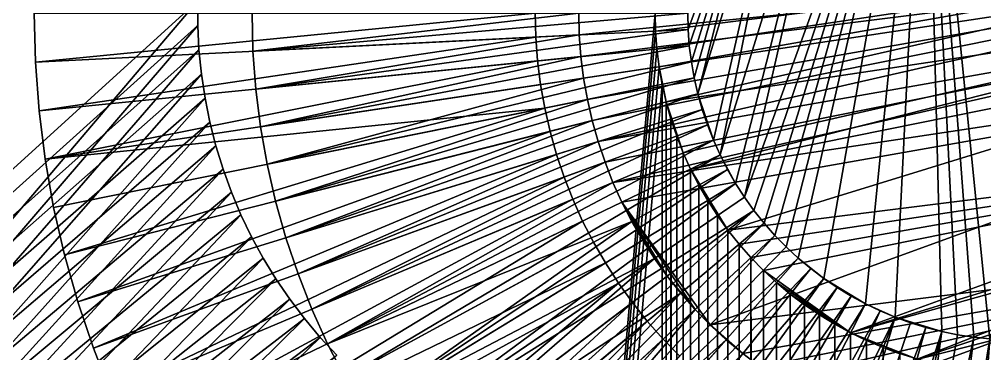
# Model space of a CAD drawing. Header units: millimetres. Extents: x 0 to 520, y -2 to 382.
# Drawn here: x 32.432 to 36.864, y 188.436 to 189.972 of the extents above; entities that cross this region are included whole.
import ezdxf

# ---------------------------------------------------------------- set-up
doc = ezdxf.new("R2010")
doc.units = ezdxf.units.MM

msp = doc.modelspace()

# ---------------------------------------------------------------- linework, layer by layer
at = {"layer": 'BRASS', "color": 52}
for points in [[(509.2, 369.2, 103), (10.8, 369.2, 103), (10.8, 10.8, 103)], [(509.2, 369.2, 103), (10.8, 10.8, 103), (509.2, 10.8, 103)], [(20.5, 20.5, 86), (20.5, 359.5, 86), (35.35, 190, 86)], [(35.35, 190, 92), (38.6173, 190.3269, 92), (35.3521, 189.9178, 92)], [(35.3521, 189.9178, 92), (38.6173, 190.3269, 92), (35.3582, 189.8357, 92)], [(35.3582, 189.8357, 92), (38.6173, 190.3269, 92), (35.3684, 189.7541, 92)], [(35.3684, 189.7541, 92), (38.6173, 190.3269, 92), (35.401, 189.5929, 92)], [(35.401, 189.5929, 92), (38.6173, 190.3269, 92), (38.6479, 190.0822, 92)], [(35.401, 189.5929, 92), (38.6479, 190.0822, 92), (35.4796, 189.3591, 92)], [(35.4796, 189.3591, 92), (38.6479, 190.0822, 92), (35.5134, 189.2841, 92)], [(35.5134, 189.2841, 92), (38.6479, 190.0822, 92), (38.6479, 189.9178, 92)], [(20.5, 20.5, 86), (35.35, 190, 86), (35.3521, 189.9178, 86)], [(35.35, 190, 92), (35.3521, 189.9178, 92), (35.35, 190, 86)], [(35.35, 190, 86), (35.3521, 189.9178, 92), (35.3521, 189.9178, 86)], [(20.5, 20.5, 86), (35.3521, 189.9178, 86), (35.3582, 189.8357, 86)], [(35.3521, 189.9178, 92), (35.3582, 189.8357, 92), (35.3521, 189.9178, 86)], [(35.3521, 189.9178, 86), (35.3582, 189.8357, 92), (35.3582, 189.8357, 86)], [(35.5134, 189.2841, 92), (38.6479, 189.9178, 92), (35.6847, 189.0037, 92)], [(35.6847, 189.0037, 92), (38.6479, 189.9178, 92), (38.5204, 189.3591, 92)], [(20.5, 20.5, 86), (35.3582, 189.8357, 86), (35.3684, 189.7541, 86)], [(35.3582, 189.8357, 92), (35.3684, 189.7541, 92), (35.3582, 189.8357, 86)], [(35.3582, 189.8357, 86), (35.3684, 189.7541, 92), (35.3684, 189.7541, 86)], [(20.5, 20.5, 86), (35.3684, 189.7541, 86), (35.3827, 189.6731, 86)], [(35.3684, 189.7541, 92), (35.3827, 189.6731, 92), (35.3684, 189.7541, 86)], [(35.3684, 189.7541, 86), (35.3827, 189.6731, 92), (35.3827, 189.6731, 86)], [(35.3827, 189.6731, 92), (35.3684, 189.7541, 92), (35.401, 189.5929, 92)], [(20.5, 20.5, 86), (35.3827, 189.6731, 86), (35.3827, 70.3269, 86)], [(35.401, 70.4071, 86), (35.3827, 189.6731, 86), (35.401, 189.5929, 86)], [(35.3827, 70.3269, 86), (35.3827, 189.6731, 86), (35.401, 70.4071, 86)], [(35.3827, 189.6731, 92), (35.401, 189.5929, 92), (35.3827, 189.6731, 86)], [(35.3827, 189.6731, 86), (35.401, 189.5929, 92), (35.401, 189.5929, 86)], [(35.401, 70.4071, 86), (35.401, 189.5929, 86), (35.4233, 189.5137, 86)], [(35.401, 189.5929, 92), (35.4233, 189.5137, 92), (35.401, 189.5929, 86)], [(35.401, 189.5929, 86), (35.4233, 189.5137, 92), (35.4233, 189.5137, 86)], [(35.4233, 189.5137, 92), (35.401, 189.5929, 92), (35.4495, 189.4357, 92)], [(35.4495, 189.4357, 92), (35.401, 189.5929, 92), (35.4796, 189.3591, 92)], [(35.401, 70.4071, 86), (35.4233, 189.5137, 86), (35.4233, 70.4863, 86)], [(35.4233, 70.4863, 86), (35.4233, 189.5137, 86), (35.4495, 70.5643, 86)], [(35.4495, 70.5643, 86), (35.4233, 189.5137, 86), (35.4495, 189.4357, 86)], [(35.4233, 189.5137, 92), (35.4495, 189.4357, 92), (35.4233, 189.5137, 86)], [(35.4233, 189.5137, 86), (35.4495, 189.4357, 92), (35.4495, 189.4357, 86)], [(35.4495, 70.5643, 86), (35.4495, 189.4357, 86), (35.4796, 70.6409, 86)], [(35.4796, 70.6409, 86), (35.4495, 189.4357, 86), (35.4796, 189.3591, 86)], [(35.4495, 189.4357, 92), (35.4796, 189.3591, 92), (35.4495, 189.4357, 86)], [(35.4495, 189.4357, 86), (35.4796, 189.3591, 92), (35.4796, 189.3591, 86)], [(35.4796, 70.6409, 86), (35.4796, 189.3591, 86), (35.5134, 189.2841, 86)], [(35.4796, 189.3591, 92), (35.5134, 189.2841, 92), (35.4796, 189.3591, 86)], [(35.4796, 189.3591, 86), (35.5134, 189.2841, 92), (35.5134, 189.2841, 86)], [(35.6847, 189.0037, 92), (38.5204, 189.3591, 92), (35.736, 188.9394, 92)], [(35.736, 188.9394, 92), (38.5204, 189.3591, 92), (35.7905, 188.8777, 92)], [(35.7905, 188.8777, 92), (38.5204, 189.3591, 92), (35.8479, 188.8188, 92)], [(35.8479, 188.8188, 92), (38.5204, 189.3591, 92), (36.2473, 188.5317, 92)], [(36.2473, 188.5317, 92), (38.5204, 189.3591, 92), (38.4491, 189.2109, 92)], [(35.4796, 70.6409, 86), (35.5134, 189.2841, 86), (35.5134, 70.7159, 86)], [(35.5509, 70.7891, 86), (35.5134, 189.2841, 86), (35.5509, 189.2109, 86)], [(35.5134, 70.7159, 86), (35.5134, 189.2841, 86), (35.5509, 70.7891, 86)], [(35.5134, 189.2841, 92), (35.5509, 189.2109, 92), (35.5134, 189.2841, 86)], [(35.5134, 189.2841, 86), (35.5509, 189.2109, 92), (35.5509, 189.2109, 86)], [(35.5509, 189.2109, 92), (35.5134, 189.2841, 92), (35.5921, 189.1396, 92)], [(35.5921, 189.1396, 92), (35.5134, 189.2841, 92), (35.6367, 189.0705, 92)], [(35.6367, 189.0705, 92), (35.5134, 189.2841, 92), (35.6847, 189.0037, 92)], [(35.5509, 70.7891, 86), (35.5509, 189.2109, 86), (35.5921, 70.8604, 86)], [(35.5921, 70.8604, 86), (35.5509, 189.2109, 86), (35.5921, 189.1396, 86)], [(35.5509, 189.2109, 92), (35.5921, 189.1396, 92), (35.5509, 189.2109, 86)], [(35.5509, 189.2109, 86), (35.5921, 189.1396, 92), (35.5921, 189.1396, 86)], [(36.2473, 188.5317, 92), (38.4491, 189.2109, 92), (38.4079, 189.1396, 92)], [(35.6367, 70.9295, 86), (35.5921, 189.1396, 86), (35.6367, 189.0705, 86)], [(35.5921, 70.8604, 86), (35.5921, 189.1396, 86), (35.6367, 70.9295, 86)], [(35.5921, 189.1396, 86), (35.6367, 189.0705, 92), (35.6367, 189.0705, 86)], [(35.5921, 189.1396, 92), (35.6367, 189.0705, 92), (35.5921, 189.1396, 86)], [(36.2473, 188.5317, 92), (38.4079, 189.1396, 92), (36.5531, 188.4117, 92)], [(36.5531, 188.4117, 92), (38.4079, 189.1396, 92), (38.3153, 189.0037, 92)], [(35.6367, 70.9295, 86), (35.6367, 189.0705, 86), (35.6847, 70.9963, 86)], [(35.6847, 70.9963, 86), (35.6367, 189.0705, 86), (35.6847, 189.0037, 86)], [(35.6367, 189.0705, 86), (35.6847, 189.0037, 92), (35.6847, 189.0037, 86)], [(35.6367, 189.0705, 92), (35.6847, 189.0037, 92), (35.6367, 189.0705, 86)], [(35.736, 71.0606, 86), (35.6847, 189.0037, 86), (35.736, 188.9394, 86)], [(35.6847, 70.9963, 86), (35.6847, 189.0037, 86), (35.736, 71.0606, 86)], [(35.6847, 189.0037, 86), (35.736, 188.9394, 92), (35.736, 188.9394, 86)], [(35.6847, 189.0037, 92), (35.736, 188.9394, 92), (35.6847, 189.0037, 86)], [(36.5531, 188.4117, 92), (38.3153, 189.0037, 92), (36.6328, 188.3914, 92)], [(36.6328, 188.3914, 92), (38.3153, 189.0037, 92), (36.7948, 188.3628, 92)], [(36.7948, 188.3628, 92), (38.3153, 189.0037, 92), (38.2095, 188.8777, 92)], [(35.736, 71.0606, 86), (35.736, 188.9394, 86), (35.7905, 71.1223, 86)], [(35.7905, 71.1223, 86), (35.736, 188.9394, 86), (35.7905, 188.8777, 86)], [(35.736, 188.9394, 86), (35.7905, 188.8777, 92), (35.7905, 188.8777, 86)], [(35.736, 188.9394, 92), (35.7905, 188.8777, 92), (35.736, 188.9394, 86)], [(35.7905, 71.1223, 86), (35.7905, 188.8777, 86), (35.8479, 71.1812, 86)], [(35.8479, 71.1812, 86), (35.7905, 188.8777, 86), (35.8479, 188.8188, 86)], [(35.7905, 188.8777, 86), (35.8479, 188.8188, 92), (35.8479, 188.8188, 86)], [(35.7905, 188.8777, 92), (35.8479, 188.8188, 92), (35.7905, 188.8777, 86)], [(36.7948, 188.3628, 92), (38.2095, 188.8777, 92), (36.8767, 188.3546, 92)], [(35.8479, 188.8188, 86), (35.9082, 188.7629, 86), (35.8479, 71.1812, 86)], [(35.8479, 188.8188, 86), (35.9082, 188.7629, 92), (35.9082, 188.7629, 86)], [(35.8479, 188.8188, 92), (35.9082, 188.7629, 92), (35.8479, 188.8188, 86)], [(35.8479, 188.8188, 92), (36.2473, 188.5317, 92), (35.9082, 188.7629, 92)], [(35.8479, 71.1812, 86), (35.9082, 188.7629, 86), (35.9082, 71.2371, 86)], [(35.9082, 71.2371, 86), (35.9082, 188.7629, 86), (35.9712, 71.29, 86)], [(35.9082, 188.7629, 86), (35.9712, 188.71, 86), (35.9712, 71.29, 86)], [(35.9082, 188.7629, 86), (35.9712, 188.71, 92), (35.9712, 188.71, 86)], [(35.9082, 188.7629, 92), (35.9712, 188.71, 92), (35.9082, 188.7629, 86)], [(35.9082, 188.7629, 92), (36.2473, 188.5317, 92), (35.9712, 188.71, 92)], [(35.9712, 188.71, 86), (36.0368, 188.6603, 86), (35.9712, 71.29, 86)], [(35.9712, 188.71, 86), (35.9712, 188.71, 92), (36.0368, 188.6603, 86)], [(35.9712, 188.71, 92), (36.0368, 188.6603, 92), (36.0368, 188.6603, 86)], [(35.9712, 188.71, 92), (36.2473, 188.5317, 92), (36.0368, 188.6603, 92)], [(35.9712, 71.29, 86), (36.0368, 188.6603, 86), (36.0368, 71.3397, 86)], [(36.0368, 188.6603, 86), (36.1048, 188.614, 86), (36.0368, 71.3397, 86)], [(36.0368, 188.6603, 86), (36.1048, 188.614, 92), (36.1048, 188.614, 86)], [(36.0368, 188.6603, 92), (36.1048, 188.614, 92), (36.0368, 188.6603, 86)], [(36.0368, 188.6603, 92), (36.175, 188.5711, 92), (36.1048, 188.614, 92)], [(36.0368, 188.6603, 92), (36.2473, 188.5317, 92), (36.175, 188.5711, 92)], [(36.0368, 71.3397, 86), (36.1048, 188.614, 86), (36.1048, 71.386, 86)], [(36.1048, 188.614, 86), (36.175, 188.5711, 86), (36.1048, 71.386, 86)], [(36.1048, 188.614, 86), (36.175, 188.5711, 92), (36.175, 188.5711, 86)], [(36.1048, 188.614, 92), (36.175, 188.5711, 92), (36.1048, 188.614, 86)], [(36.1048, 71.386, 86), (36.175, 188.5711, 86), (36.175, 71.4289, 86)], [(36.175, 188.5711, 86), (36.2473, 188.5317, 86), (36.175, 71.4289, 86)], [(36.175, 188.5711, 86), (36.175, 188.5711, 92), (36.2473, 188.5317, 86)], [(36.175, 188.5711, 92), (36.2473, 188.5317, 92), (36.2473, 188.5317, 86)], [(36.175, 71.4289, 86), (36.2473, 188.5317, 86), (36.2473, 71.4683, 86)], [(36.2473, 71.4683, 86), (36.2473, 188.5317, 86), (36.3214, 71.504, 86)], [(36.2473, 188.5317, 86), (36.3214, 188.496, 86), (36.3214, 71.504, 86)], [(36.2473, 188.5317, 86), (36.2473, 188.5317, 92), (36.3214, 188.496, 86)], [(36.2473, 188.5317, 92), (36.3214, 188.496, 92), (36.3214, 188.496, 86)], [(36.2473, 188.5317, 92), (36.3972, 188.4641, 92), (36.3214, 188.496, 92)], [(36.2473, 188.5317, 92), (36.5531, 188.4117, 92), (36.3972, 188.4641, 92)], [(36.3214, 188.496, 86), (36.3972, 188.4641, 86), (36.3214, 71.504, 86)], [(36.3214, 188.496, 86), (36.3972, 188.4641, 92), (36.3972, 188.4641, 86)], [(36.3214, 188.496, 92), (36.3972, 188.4641, 92), (36.3214, 188.496, 86)], [(36.3214, 71.504, 86), (36.3972, 188.4641, 86), (36.3972, 71.5359, 86)], [(36.3972, 188.4641, 86), (36.4745, 188.4359, 86), (36.3972, 71.5359, 86)], [(36.3972, 188.4641, 92), (36.4745, 188.4359, 92), (36.3972, 188.4641, 86)], [(36.3972, 188.4641, 86), (36.4745, 188.4359, 92), (36.4745, 188.4359, 86)], [(36.3972, 188.4641, 92), (36.5531, 188.4117, 92), (36.4745, 188.4359, 92)]]:
    msp.add_3dface(points, dxfattribs=at)
at = {"layer": 'STEEL', "color": 8}
for points in [[(33.2507, 190.0561, 86), (20, 202, 86), (20, 178, 86)], [(23, 178, 83), (23, 202, 83), (33.2507, 190.0561, 83)], [(36.25, 191.299, 80.4), (36.5937, 191.4439, 80.4), (35.7606, 189.155, 80.4)], [(35.7606, 189.155, 80.4), (36.5937, 191.4439, 80.4), (35.8043, 189.0943, 80.4)], [(35.8043, 189.0943, 80.4), (36.5937, 191.4439, 80.4), (35.8509, 189.0358, 80.4)], [(35.8509, 189.0358, 80.4), (36.5937, 191.4439, 80.4), (35.9004, 188.9797, 80.4)], [(35.9004, 188.9797, 80.4), (36.5937, 191.4439, 80.4), (35.9526, 188.9262, 80.4)], [(35.9526, 188.9262, 80.4), (36.5937, 191.4439, 80.4), (36.0075, 188.8753, 80.4)], [(36.0075, 188.8753, 80.4), (36.5937, 191.4439, 80.4), (36.1244, 188.7821, 80.4)], [(36.1244, 188.7821, 80.4), (36.5937, 191.4439, 80.4), (36.3157, 188.6652, 80.4)], [(36.3157, 188.6652, 80.4), (36.5937, 191.4439, 80.4), (36.452, 188.6037, 80.4)], [(36.452, 188.6037, 80.4), (36.5937, 191.4439, 80.4), (36.6662, 188.5376, 80.4)], [(36.6662, 188.5376, 80.4), (36.5937, 191.4439, 80.4), (36.7395, 188.5228, 80.4)], [(36.7395, 188.5228, 80.4), (36.5937, 191.4439, 80.4), (36.8135, 188.5116, 80.4)], [(36.8135, 188.5116, 80.4), (36.5937, 191.4439, 80.4), (36.8879, 188.5042, 80.4)], [(36.5937, 191.4439, 80.4), (37.75, 191.299, 80.4), (36.8879, 188.5042, 80.4)], [(36.0075, 191.1247, 80.4), (36.25, 191.299, 80.4), (35.6485, 189.3492, 80.4)], [(35.6485, 189.3492, 80.4), (36.25, 191.299, 80.4), (35.7201, 189.2178, 80.4)], [(35.7201, 189.2178, 80.4), (36.25, 191.299, 80.4), (35.7606, 189.155, 80.4)], [(35.5464, 189.6299, 80.4), (36.0075, 191.1247, 80.4), (35.6178, 189.4173, 80.4)], [(35.9004, 191.0203, 80.4), (36.0075, 191.1247, 80.4), (35.5464, 189.6299, 80.4)], [(35.6178, 189.4173, 80.4), (36.0075, 191.1247, 80.4), (35.6485, 189.3492, 80.4)], [(35.5, 190, 80.4), (35.9004, 191.0203, 80.4), (35.5019, 189.9252, 80.4)], [(35.5019, 189.9252, 80.4), (35.9004, 191.0203, 80.4), (35.5075, 189.8506, 80.4)], [(35.5075, 189.8506, 80.4), (35.9004, 191.0203, 80.4), (35.5168, 189.7764, 80.4)], [(35.5168, 189.7764, 80.4), (35.9004, 191.0203, 80.4), (35.5297, 189.7028, 80.4)], [(35.5297, 189.7028, 80.4), (35.9004, 191.0203, 80.4), (35.5464, 189.6299, 80.4)], [(38.9777, 190.2981, 90), (35, 190, 90), (35.0025, 189.9003, 90)], [(38.9777, 190.2981, 90), (35.0025, 189.9003, 90), (35.0099, 189.8009, 90)], [(38.9777, 190.2981, 90), (35.0099, 189.8009, 90), (35.0223, 189.7019, 90)], [(38.9777, 190.2981, 90), (35.0223, 189.7019, 90), (35.0397, 189.6037, 90)], [(38.9777, 190.2981, 90), (35.0397, 189.6037, 90), (35.0618, 189.5065, 90)], [(38.9777, 190.2981, 90), (35.0618, 189.5065, 90), (35.0889, 189.4105, 90)], [(38.9777, 190.2981, 90), (35.0889, 189.4105, 90), (38.9975, 190.0997, 90)], [(38.9975, 190.0997, 90), (35.0889, 189.4105, 90), (35.1206, 189.316, 90)], [(38.9975, 190.0997, 90), (35.1206, 189.316, 90), (35.157, 189.2231, 90)], [(38.9975, 190.0997, 90), (35.157, 189.2231, 90), (38.9901, 189.8009, 90)], [(33.2507, 190.0561, 86), (20, 178, 86), (33.2507, 189.9439, 86)], [(23, 178, 83), (33.2507, 190.0561, 83), (33.2507, 189.9439, 83)], [(33.2507, 190.0561, 86), (33.2507, 189.9439, 86), (33.2507, 190.0561, 83)], [(33.2507, 190.0561, 83), (33.2507, 189.9439, 86), (33.2507, 189.9439, 83)], [(32.5056, 189.7757, 83), (32.5, 190, 83), (32.5, 190, 82)], [(32.5056, 189.7757, 83), (32.5, 190, 82), (32.5056, 189.7757, 82)], [(34.8, 190, 83), (32.5, 190, 83), (32.5056, 189.7757, 83)], [(32.5, 190, 82), (34.8, 190, 82), (32.5056, 189.7757, 82)], [(34.8, 190, 83), (32.5056, 189.7757, 83), (34.8027, 189.8903, 83)], [(32.5056, 189.7757, 82), (34.8, 190, 82), (34.8027, 189.8903, 82)], [(35, 190, 82), (33.5, 190, 82), (33.5044, 189.8255, 82)], [(33.5044, 189.8255, 82), (33.5, 190, 82), (33.5, 190, 78.5)], [(33.5044, 189.8255, 82), (33.5, 190, 78.5), (33.5044, 189.8255, 78.5)], [(33.5, 190, 78.5), (35.5, 190, 78.5), (33.5044, 189.8255, 78.5)], [(35, 190, 82), (33.5044, 189.8255, 82), (35.0025, 189.9003, 82)], [(33.5044, 189.8255, 78.5), (35.5, 190, 78.5), (35.5019, 189.9252, 78.5)], [(34.8, 190, 83), (34.8027, 189.8903, 83), (34.8, 190, 82)], [(34.8, 190, 82), (34.8027, 189.8903, 83), (34.8027, 189.8903, 82)], [(35.0025, 189.9003, 90), (35, 190, 90), (35, 190, 82)], [(35.0025, 189.9003, 90), (35, 190, 82), (35.0025, 189.9003, 82)], [(35.5, 190, 80.4), (35.5019, 189.9252, 80.4), (35.5, 190, 78.5)], [(35.5, 190, 78.5), (35.5019, 189.9252, 80.4), (35.5019, 189.9252, 78.5)], [(33.2507, 189.9439, 86), (20, 178, 86), (33.2563, 189.8319, 86)], [(23, 178, 83), (33.2507, 189.9439, 83), (33.2563, 189.8319, 83)], [(33.2507, 189.9439, 86), (33.2563, 189.8319, 86), (33.2507, 189.9439, 83)], [(33.2507, 189.9439, 83), (33.2563, 189.8319, 86), (33.2563, 189.8319, 83)], [(33.5044, 189.8255, 78.5), (35.5019, 189.9252, 78.5), (33.5174, 189.6515, 78.5)], [(33.5174, 189.6515, 78.5), (35.5019, 189.9252, 78.5), (35.5075, 189.8506, 78.5)], [(35.5019, 189.9252, 78.5), (35.5019, 189.9252, 80.4), (35.5075, 189.8506, 78.5)], [(35.5019, 189.9252, 80.4), (35.5075, 189.8506, 80.4), (35.5075, 189.8506, 78.5)], [(34.8027, 189.8903, 83), (32.5056, 189.7757, 83), (32.5224, 189.5519, 83)], [(32.5056, 189.7757, 82), (34.8027, 189.8903, 82), (32.5224, 189.5519, 82)], [(34.8027, 189.8903, 83), (32.5224, 189.5519, 83), (34.8109, 189.781, 83)], [(32.5224, 189.5519, 82), (34.8027, 189.8903, 82), (34.8109, 189.781, 82)], [(35.0025, 189.9003, 82), (33.5044, 189.8255, 82), (33.5174, 189.6515, 82)], [(35.0025, 189.9003, 82), (33.5174, 189.6515, 82), (35.0099, 189.8009, 82)], [(34.8027, 189.8903, 83), (34.8109, 189.781, 83), (34.8027, 189.8903, 82)], [(34.8027, 189.8903, 82), (34.8109, 189.781, 83), (34.8109, 189.781, 82)], [(35.0099, 189.8009, 90), (35.0025, 189.9003, 90), (35.0025, 189.9003, 82)], [(35.0099, 189.8009, 90), (35.0025, 189.9003, 82), (35.0099, 189.8009, 82)], [(33.2563, 189.8319, 86), (20, 178, 86), (33.2675, 189.7202, 86)], [(23, 178, 83), (33.2563, 189.8319, 83), (33.2675, 189.7202, 83)], [(33.2563, 189.8319, 86), (33.2675, 189.7202, 86), (33.2563, 189.8319, 83)], [(33.2563, 189.8319, 83), (33.2675, 189.7202, 86), (33.2675, 189.7202, 83)], [(33.5174, 189.6515, 82), (33.5044, 189.8255, 82), (33.5044, 189.8255, 78.5)], [(33.5174, 189.6515, 82), (33.5044, 189.8255, 78.5), (33.5174, 189.6515, 78.5)], [(33.5174, 189.6515, 78.5), (35.5075, 189.8506, 78.5), (33.5391, 189.4784, 78.5)], [(33.5391, 189.4784, 78.5), (35.5075, 189.8506, 78.5), (35.5168, 189.7764, 78.5)], [(35.5075, 189.8506, 80.4), (35.5168, 189.7764, 80.4), (35.5075, 189.8506, 78.5)], [(35.5075, 189.8506, 78.5), (35.5168, 189.7764, 80.4), (35.5168, 189.7764, 78.5)], [(35.0099, 189.8009, 82), (33.5174, 189.6515, 82), (33.5391, 189.4784, 82)], [(35.0099, 189.8009, 82), (33.5391, 189.4784, 82), (35.0223, 189.7019, 82)], [(35.0099, 189.8009, 90), (35.0099, 189.8009, 82), (35.0223, 189.7019, 82)], [(35.0223, 189.7019, 90), (35.0099, 189.8009, 90), (35.0223, 189.7019, 82)], [(38.9901, 189.8009, 90), (35.157, 189.2231, 90), (35.1981, 189.1322, 90)], [(38.9901, 189.8009, 90), (35.1981, 189.1322, 90), (35.6035, 188.5683, 90)], [(38.9901, 189.8009, 90), (35.6035, 188.5683, 90), (38.7066, 188.9571, 90)], [(32.5224, 189.5519, 83), (32.5056, 189.7757, 83), (32.5056, 189.7757, 82)], [(32.5224, 189.5519, 83), (32.5056, 189.7757, 82), (32.5224, 189.5519, 82)], [(34.8109, 189.781, 83), (32.5224, 189.5519, 83), (32.5503, 189.3293, 83)], [(32.5224, 189.5519, 82), (34.8109, 189.781, 82), (32.5503, 189.3293, 82)], [(34.8109, 189.781, 83), (32.5503, 189.3293, 83), (34.8246, 189.6721, 83)], [(32.5503, 189.3293, 82), (34.8109, 189.781, 82), (34.8246, 189.6721, 82)], [(33.5391, 189.4784, 78.5), (35.5168, 189.7764, 78.5), (33.5694, 189.3065, 78.5)], [(33.5694, 189.3065, 78.5), (35.5168, 189.7764, 78.5), (35.5297, 189.7028, 78.5)], [(34.8109, 189.781, 82), (34.8109, 189.781, 83), (34.8246, 189.6721, 82)], [(34.8109, 189.781, 83), (34.8246, 189.6721, 83), (34.8246, 189.6721, 82)], [(35.5168, 189.7764, 78.5), (35.5168, 189.7764, 80.4), (35.5297, 189.7028, 78.5)], [(35.5168, 189.7764, 80.4), (35.5297, 189.7028, 80.4), (35.5297, 189.7028, 78.5)], [(33.2675, 189.7202, 86), (20, 178, 86), (33.2842, 189.6093, 86)], [(23, 178, 83), (33.2675, 189.7202, 83), (33.2842, 189.6093, 83)], [(33.2675, 189.7202, 83), (33.2675, 189.7202, 86), (33.2842, 189.6093, 83)], [(33.2675, 189.7202, 86), (33.2842, 189.6093, 86), (33.2842, 189.6093, 83)], [(35.0223, 189.7019, 82), (33.5391, 189.4784, 82), (33.5694, 189.3065, 82)], [(33.5694, 189.3065, 78.5), (35.5297, 189.7028, 78.5), (33.6082, 189.1363, 78.5)], [(35.0223, 189.7019, 82), (33.5694, 189.3065, 82), (35.0397, 189.6037, 82)], [(33.6082, 189.1363, 78.5), (35.5297, 189.7028, 78.5), (35.5464, 189.6299, 78.5)], [(35.0397, 189.6037, 90), (35.0223, 189.7019, 90), (35.0223, 189.7019, 82)], [(35.0397, 189.6037, 90), (35.0223, 189.7019, 82), (35.0397, 189.6037, 82)], [(35.5297, 189.7028, 80.4), (35.5464, 189.6299, 80.4), (35.5297, 189.7028, 78.5)], [(35.5297, 189.7028, 78.5), (35.5464, 189.6299, 80.4), (35.5464, 189.6299, 78.5)], [(34.8246, 189.6721, 83), (32.5503, 189.3293, 83), (34.8436, 189.5641, 83)], [(32.5503, 189.3293, 82), (34.8246, 189.6721, 82), (34.8436, 189.5641, 82)], [(33.5391, 189.4784, 82), (33.5174, 189.6515, 82), (33.5174, 189.6515, 78.5)], [(33.5391, 189.4784, 82), (33.5174, 189.6515, 78.5), (33.5391, 189.4784, 78.5)], [(34.8246, 189.6721, 83), (34.8436, 189.5641, 83), (34.8246, 189.6721, 82)], [(34.8246, 189.6721, 82), (34.8436, 189.5641, 83), (34.8436, 189.5641, 82)], [(33.2842, 189.6093, 86), (20, 178, 86), (33.3064, 189.4993, 86)], [(23, 178, 83), (33.2842, 189.6093, 83), (33.3064, 189.4993, 83)], [(33.2842, 189.6093, 86), (33.3064, 189.4993, 86), (33.2842, 189.6093, 83)], [(33.2842, 189.6093, 83), (33.3064, 189.4993, 86), (33.3064, 189.4993, 83)], [(33.6082, 189.1363, 78.5), (35.5464, 189.6299, 78.5), (33.6555, 188.9684, 78.5)], [(33.6555, 188.9684, 78.5), (35.5464, 189.6299, 78.5), (35.5666, 189.5579, 78.5)], [(35.5464, 189.6299, 78.5), (35.5464, 189.6299, 80.4), (35.5666, 189.5579, 78.5)], [(35.5464, 189.6299, 80.4), (35.5666, 189.5579, 80.4), (35.5666, 189.5579, 78.5)], [(35.5666, 189.5579, 80.4), (35.5464, 189.6299, 80.4), (35.5905, 189.487, 80.4)], [(35.5905, 189.487, 80.4), (35.5464, 189.6299, 80.4), (35.6178, 189.4173, 80.4)], [(34.8436, 189.5641, 83), (32.5503, 189.3293, 83), (32.5892, 189.1083, 83)], [(32.5503, 189.3293, 82), (34.8436, 189.5641, 82), (32.5892, 189.1083, 82)], [(34.8436, 189.5641, 83), (32.5892, 189.1083, 83), (32.6392, 188.8896, 83)], [(32.5892, 189.1083, 82), (34.8436, 189.5641, 82), (32.6392, 188.8896, 82)], [(34.8436, 189.5641, 83), (32.6392, 188.8896, 83), (34.868, 189.4571, 83)], [(32.6392, 188.8896, 82), (34.8436, 189.5641, 82), (34.868, 189.4571, 82)], [(35.0397, 189.6037, 82), (33.5694, 189.3065, 82), (33.6082, 189.1363, 82)], [(35.0397, 189.6037, 82), (33.6082, 189.1363, 82), (35.0618, 189.5065, 82)], [(34.8436, 189.5641, 83), (34.868, 189.4571, 83), (34.8436, 189.5641, 82)], [(34.8436, 189.5641, 82), (34.868, 189.4571, 83), (34.868, 189.4571, 82)], [(35.0618, 189.5065, 90), (35.0397, 189.6037, 90), (35.0397, 189.6037, 82)], [(35.0618, 189.5065, 90), (35.0397, 189.6037, 82), (35.0618, 189.5065, 82)], [(32.5224, 189.5519, 83), (32.5224, 189.5519, 82), (32.5503, 189.3293, 82)], [(32.5503, 189.3293, 83), (32.5224, 189.5519, 83), (32.5503, 189.3293, 82)], [(33.6555, 188.9684, 78.5), (35.5666, 189.5579, 78.5), (33.7111, 188.8029, 78.5)], [(33.7111, 188.8029, 78.5), (35.5666, 189.5579, 78.5), (35.5905, 189.487, 78.5)], [(35.5666, 189.5579, 80.4), (35.5905, 189.487, 80.4), (35.5666, 189.5579, 78.5)], [(35.5666, 189.5579, 78.5), (35.5905, 189.487, 80.4), (35.5905, 189.487, 78.5)], [(33.3064, 189.4993, 86), (20, 178, 86), (33.3341, 189.3906, 86)], [(23, 178, 83), (33.3064, 189.4993, 83), (33.3341, 189.3906, 83)], [(33.3064, 189.4993, 83), (33.3341, 189.3906, 86), (33.3341, 189.3906, 83)], [(33.3064, 189.4993, 86), (33.3341, 189.3906, 86), (33.3064, 189.4993, 83)], [(33.5694, 189.3065, 82), (33.5391, 189.4784, 82), (33.5391, 189.4784, 78.5)], [(33.5694, 189.3065, 82), (33.5391, 189.4784, 78.5), (33.5694, 189.3065, 78.5)], [(35.0618, 189.5065, 82), (33.6082, 189.1363, 82), (33.6555, 188.9684, 82)], [(35.0618, 189.5065, 82), (33.6555, 188.9684, 82), (35.0889, 189.4105, 82)], [(33.7111, 188.8029, 78.5), (35.5905, 189.487, 78.5), (33.7748, 188.6405, 78.5)], [(33.7748, 188.6405, 78.5), (35.5905, 189.487, 78.5), (35.6178, 189.4173, 78.5)], [(35.0889, 189.4105, 90), (35.0618, 189.5065, 90), (35.0618, 189.5065, 82)], [(35.0889, 189.4105, 90), (35.0618, 189.5065, 82), (35.0889, 189.4105, 82)], [(35.5905, 189.487, 78.5), (35.5905, 189.487, 80.4), (35.6178, 189.4173, 78.5)], [(35.5905, 189.487, 80.4), (35.6178, 189.4173, 80.4), (35.6178, 189.4173, 78.5)], [(34.868, 189.4571, 83), (32.6392, 188.8896, 83), (32.6999, 188.6736, 83)], [(32.6392, 188.8896, 82), (34.868, 189.4571, 82), (32.6999, 188.6736, 82)], [(34.868, 189.4571, 83), (32.6999, 188.6736, 83), (34.8977, 189.3515, 83)], [(32.6999, 188.6736, 82), (34.868, 189.4571, 82), (34.8977, 189.3515, 82)], [(34.868, 189.4571, 83), (34.8977, 189.3515, 83), (34.868, 189.4571, 82)], [(34.868, 189.4571, 82), (34.8977, 189.3515, 83), (34.8977, 189.3515, 82)], [(33.3341, 189.3906, 86), (20, 178, 86), (33.3672, 189.2834, 86)], [(23, 178, 83), (33.3341, 189.3906, 83), (33.3672, 189.2834, 83)], [(33.3341, 189.3906, 83), (33.3672, 189.2834, 86), (33.3672, 189.2834, 83)], [(33.3341, 189.3906, 86), (33.3672, 189.2834, 86), (33.3341, 189.3906, 83)], [(35.0889, 189.4105, 82), (33.6555, 188.9684, 82), (33.7111, 188.8029, 82)], [(35.0889, 189.4105, 82), (33.7111, 188.8029, 82), (35.1206, 189.316, 82)], [(33.7748, 188.6405, 78.5), (35.6178, 189.4173, 78.5), (33.8466, 188.4814, 78.5)], [(33.8466, 188.4814, 78.5), (35.6178, 189.4173, 78.5), (35.6485, 189.3492, 78.5)], [(35.1206, 189.316, 90), (35.0889, 189.4105, 90), (35.0889, 189.4105, 82)], [(35.1206, 189.316, 90), (35.0889, 189.4105, 82), (35.1206, 189.316, 82)], [(35.6178, 189.4173, 80.4), (35.6485, 189.3492, 80.4), (35.6178, 189.4173, 78.5)], [(35.6178, 189.4173, 78.5), (35.6485, 189.3492, 80.4), (35.6485, 189.3492, 78.5)], [(34.8977, 189.3515, 83), (32.6999, 188.6736, 83), (32.7714, 188.4609, 83)], [(32.6999, 188.6736, 82), (34.8977, 189.3515, 82), (32.7714, 188.4609, 82)], [(34.8977, 189.3515, 83), (32.7714, 188.4609, 83), (34.9327, 189.2476, 83)], [(32.7714, 188.4609, 82), (34.8977, 189.3515, 82), (34.9327, 189.2476, 82)], [(33.8466, 188.4814, 78.5), (35.6485, 189.3492, 78.5), (33.9262, 188.3261, 78.5)], [(33.9262, 188.3261, 78.5), (35.6485, 189.3492, 78.5), (35.6827, 189.2826, 78.5)], [(34.8977, 189.3515, 83), (34.9327, 189.2476, 83), (34.8977, 189.3515, 82)], [(34.8977, 189.3515, 82), (34.9327, 189.2476, 83), (34.9327, 189.2476, 82)], [(35.6485, 189.3492, 80.4), (35.6827, 189.2826, 80.4), (35.6485, 189.3492, 78.5)], [(35.6485, 189.3492, 78.5), (35.6827, 189.2826, 80.4), (35.6827, 189.2826, 78.5)], [(35.6827, 189.2826, 80.4), (35.6485, 189.3492, 80.4), (35.7201, 189.2178, 80.4)], [(32.5892, 189.1083, 83), (32.5503, 189.3293, 83), (32.5503, 189.3293, 82)], [(32.5892, 189.1083, 83), (32.5503, 189.3293, 82), (32.5892, 189.1083, 82)], [(33.6082, 189.1363, 82), (33.5694, 189.3065, 82), (33.5694, 189.3065, 78.5)], [(33.6082, 189.1363, 82), (33.5694, 189.3065, 78.5), (33.6082, 189.1363, 78.5)], [(35.1206, 189.316, 82), (33.7111, 188.8029, 82), (33.7748, 188.6405, 82)], [(35.1206, 189.316, 82), (33.7748, 188.6405, 82), (35.157, 189.2231, 82)], [(35.157, 189.2231, 90), (35.1206, 189.316, 90), (35.1206, 189.316, 82)], [(35.157, 189.2231, 90), (35.1206, 189.316, 82), (35.157, 189.2231, 82)], [(33.3672, 189.2834, 86), (20, 178, 86), (33.4055, 189.178, 86)], [(23, 178, 83), (33.3672, 189.2834, 83), (33.4055, 189.178, 83)], [(33.3672, 189.2834, 83), (33.4055, 189.178, 86), (33.4055, 189.178, 83)], [(33.3672, 189.2834, 86), (33.4055, 189.178, 86), (33.3672, 189.2834, 83)], [(33.9262, 188.3261, 78.5), (35.6827, 189.2826, 78.5), (34.0135, 188.175, 78.5)], [(34.0135, 188.175, 78.5), (35.6827, 189.2826, 78.5), (35.7201, 189.2178, 78.5)], [(35.6827, 189.2826, 78.5), (35.7201, 189.2178, 80.4), (35.7201, 189.2178, 78.5)], [(35.6827, 189.2826, 80.4), (35.7201, 189.2178, 80.4), (35.6827, 189.2826, 78.5)], [(34.9327, 189.2476, 83), (32.7714, 188.4609, 83), (32.8534, 188.252, 83)], [(32.7714, 188.4609, 82), (34.9327, 189.2476, 82), (32.8534, 188.252, 82)], [(34.9327, 189.2476, 83), (32.8534, 188.252, 83), (34.9728, 189.1454, 83)], [(32.8534, 188.252, 82), (34.9327, 189.2476, 82), (34.9728, 189.1454, 82)], [(35.157, 189.2231, 82), (33.7748, 188.6405, 82), (33.8466, 188.4814, 82)], [(35.157, 189.2231, 82), (33.8466, 188.4814, 82), (35.1981, 189.1322, 82)], [(34.0135, 188.175, 78.5), (35.7201, 189.2178, 78.5), (34.1082, 188.0284, 78.5)], [(34.1082, 188.0284, 78.5), (35.7201, 189.2178, 78.5), (35.7606, 189.155, 78.5)], [(34.9327, 189.2476, 83), (34.9728, 189.1454, 83), (34.9327, 189.2476, 82)], [(34.9327, 189.2476, 82), (34.9728, 189.1454, 83), (34.9728, 189.1454, 82)], [(35.157, 189.2231, 90), (35.157, 189.2231, 82), (35.1981, 189.1322, 82)], [(35.1981, 189.1322, 90), (35.157, 189.2231, 90), (35.1981, 189.1322, 82)], [(35.7201, 189.2178, 78.5), (35.7606, 189.155, 80.4), (35.7606, 189.155, 78.5)], [(35.7201, 189.2178, 80.4), (35.7606, 189.155, 80.4), (35.7201, 189.2178, 78.5)], [(33.4055, 189.178, 86), (20, 178, 86), (33.4491, 189.0746, 86)], [(23, 178, 83), (33.4055, 189.178, 83), (33.4491, 189.0746, 83)], [(33.4055, 189.178, 83), (33.4055, 189.178, 86), (33.4491, 189.0746, 83)], [(33.4055, 189.178, 86), (33.4491, 189.0746, 86), (33.4491, 189.0746, 83)], [(34.9728, 189.1454, 83), (32.8534, 188.252, 83), (32.9456, 188.0475, 83)], [(32.8534, 188.252, 82), (34.9728, 189.1454, 82), (32.9456, 188.0475, 82)], [(34.9728, 189.1454, 83), (32.9456, 188.0475, 83), (35.0179, 189.0455, 83)], [(32.9456, 188.0475, 82), (34.9728, 189.1454, 82), (35.0179, 189.0455, 82)], [(33.6082, 189.1363, 82), (33.6082, 189.1363, 78.5), (33.6555, 188.9684, 78.5)], [(33.6555, 188.9684, 82), (33.6082, 189.1363, 82), (33.6555, 188.9684, 78.5)], [(35.1981, 189.1322, 82), (33.8466, 188.4814, 82), (35.2436, 189.0435, 82)], [(34.1082, 188.0284, 78.5), (35.7606, 189.155, 78.5), (35.8043, 189.0943, 78.5)], [(34.9728, 189.1454, 82), (34.9728, 189.1454, 83), (35.0179, 189.0455, 82)], [(34.9728, 189.1454, 83), (35.0179, 189.0455, 83), (35.0179, 189.0455, 82)], [(35.2436, 189.0435, 90), (35.1981, 189.1322, 90), (35.1981, 189.1322, 82)], [(35.2436, 189.0435, 90), (35.1981, 189.1322, 82), (35.2436, 189.0435, 82)], [(35.1981, 189.1322, 90), (35.4057, 188.7924, 90), (35.5339, 188.6397, 90)], [(35.1981, 189.1322, 90), (35.2436, 189.0435, 90), (35.2934, 188.9571, 90)], [(35.1981, 189.1322, 90), (35.2934, 188.9571, 90), (35.3475, 188.8734, 90)], [(35.1981, 189.1322, 90), (35.3475, 188.8734, 90), (35.4057, 188.7924, 90)], [(35.1981, 189.1322, 90), (35.5339, 188.6397, 90), (35.6035, 188.5683, 90)], [(35.7606, 189.155, 78.5), (35.8043, 189.0943, 80.4), (35.8043, 189.0943, 78.5)], [(35.7606, 189.155, 80.4), (35.8043, 189.0943, 80.4), (35.7606, 189.155, 78.5)], [(33.4491, 189.0746, 86), (20, 178, 86), (33.4978, 188.9735, 86)], [(23, 178, 83), (33.4491, 189.0746, 83), (33.4978, 188.9735, 83)], [(32.6392, 188.8896, 83), (32.5892, 189.1083, 83), (32.5892, 189.1083, 82)], [(32.6392, 188.8896, 83), (32.5892, 189.1083, 82), (32.6392, 188.8896, 82)], [(33.4491, 189.0746, 83), (33.4978, 188.9735, 86), (33.4978, 188.9735, 83)], [(33.4491, 189.0746, 86), (33.4978, 188.9735, 86), (33.4491, 189.0746, 83)], [(34.1082, 188.0284, 78.5), (35.8043, 189.0943, 78.5), (34.21, 187.8867, 78.5)], [(34.21, 187.8867, 78.5), (35.8043, 189.0943, 78.5), (34.3188, 187.7502, 78.5)], [(34.3188, 187.7502, 78.5), (35.8043, 189.0943, 78.5), (35.8509, 189.0358, 78.5)], [(35.8043, 189.0943, 78.5), (35.8509, 189.0358, 80.4), (35.8509, 189.0358, 78.5)], [(35.8043, 189.0943, 80.4), (35.8509, 189.0358, 80.4), (35.8043, 189.0943, 78.5)], [(35.0179, 189.0455, 83), (32.9456, 188.0475, 83), (33.048, 187.8479, 83)], [(32.9456, 188.0475, 82), (35.0179, 189.0455, 82), (33.048, 187.8479, 82)], [(35.0179, 189.0455, 83), (33.048, 187.8479, 83), (35.0679, 188.9478, 83)], [(33.048, 187.8479, 82), (35.0179, 189.0455, 82), (35.0679, 188.9478, 82)], [(35.2436, 189.0435, 82), (33.8466, 188.4814, 82), (33.9262, 188.3261, 82)], [(35.2436, 189.0435, 82), (33.9262, 188.3261, 82), (34.0135, 188.175, 82)], [(35.2436, 189.0435, 82), (34.0135, 188.175, 82), (35.2934, 188.9571, 82)], [(34.3188, 187.7502, 78.5), (35.8509, 189.0358, 78.5), (34.4343, 187.6194, 78.5)], [(34.4343, 187.6194, 78.5), (35.8509, 189.0358, 78.5), (35.9004, 188.9797, 78.5)], [(35.0179, 189.0455, 83), (35.0679, 188.9478, 83), (35.0179, 189.0455, 82)], [(35.0179, 189.0455, 82), (35.0679, 188.9478, 83), (35.0679, 188.9478, 82)], [(35.2436, 189.0435, 90), (35.2436, 189.0435, 82), (35.2934, 188.9571, 82)], [(35.2934, 188.9571, 90), (35.2436, 189.0435, 90), (35.2934, 188.9571, 82)], [(35.8509, 189.0358, 78.5), (35.9004, 188.9797, 80.4), (35.9004, 188.9797, 78.5)], [(35.8509, 189.0358, 80.4), (35.9004, 188.9797, 80.4), (35.8509, 189.0358, 78.5)], [(33.4978, 188.9735, 86), (20, 178, 86), (33.5514, 188.875, 86)], [(23, 178, 83), (33.4978, 188.9735, 83), (33.5514, 188.875, 83)], [(35.0679, 188.9478, 83), (33.048, 187.8479, 83), (35.1228, 188.8528, 83)], [(33.048, 187.8479, 82), (35.0679, 188.9478, 82), (35.1228, 188.8528, 82)], [(33.4978, 188.9735, 83), (33.5514, 188.875, 86), (33.5514, 188.875, 83)], [(33.4978, 188.9735, 86), (33.5514, 188.875, 86), (33.4978, 188.9735, 83)], [(33.7111, 188.8029, 82), (33.6555, 188.9684, 82), (33.6555, 188.9684, 78.5)], [(33.7111, 188.8029, 82), (33.6555, 188.9684, 78.5), (33.7111, 188.8029, 78.5)], [(35.2934, 188.9571, 82), (34.0135, 188.175, 82), (35.3475, 188.8734, 82)], [(34.4343, 187.6194, 78.5), (35.9004, 188.9797, 78.5), (34.5562, 187.4945, 78.5)], [(34.5562, 187.4945, 78.5), (35.9004, 188.9797, 78.5), (35.9526, 188.9262, 78.5)], [(35.0679, 188.9478, 82), (35.0679, 188.9478, 83), (35.1228, 188.8528, 82)], [(35.0679, 188.9478, 83), (35.1228, 188.8528, 83), (35.1228, 188.8528, 82)], [(35.3475, 188.8734, 90), (35.2934, 188.9571, 82), (35.3475, 188.8734, 82)], [(35.3475, 188.8734, 90), (35.2934, 188.9571, 90), (35.2934, 188.9571, 82)], [(38.7066, 188.9571, 90), (35.6035, 188.5683, 90), (35.753, 188.4363, 90)], [(38.7066, 188.9571, 90), (35.753, 188.4363, 90), (35.8325, 188.3761, 90)], [(38.7066, 188.9571, 90), (35.8325, 188.3761, 90), (35.9149, 188.3199, 90)], [(35.9004, 188.9797, 78.5), (35.9526, 188.9262, 80.4), (35.9526, 188.9262, 78.5)], [(35.9004, 188.9797, 80.4), (35.9526, 188.9262, 80.4), (35.9004, 188.9797, 78.5)], [(38.7066, 188.9571, 90), (35.9149, 188.3199, 90), (36, 188.2679, 90)], [(38.7066, 188.9571, 90), (36, 188.2679, 90), (38.3234, 188.5004, 90)], [(35.9526, 188.9262, 78.5), (36.0075, 188.8753, 78.5), (34.5562, 187.4945, 78.5)], [(35.9526, 188.9262, 78.5), (36.0075, 188.8753, 80.4), (36.0075, 188.8753, 78.5)], [(35.9526, 188.9262, 80.4), (36.0075, 188.8753, 80.4), (35.9526, 188.9262, 78.5)], [(33.5514, 188.875, 86), (20, 178, 86), (33.6099, 188.7793, 86)], [(23, 178, 83), (33.5514, 188.875, 83), (33.6099, 188.7793, 83)], [(32.6999, 188.6736, 83), (32.6392, 188.8896, 83), (32.6392, 188.8896, 82)], [(32.6999, 188.6736, 83), (32.6392, 188.8896, 82), (32.6999, 188.6736, 82)], [(35.1228, 188.8528, 83), (33.048, 187.8479, 83), (33.1602, 187.6535, 83)], [(33.048, 187.8479, 82), (35.1228, 188.8528, 82), (33.1602, 187.6535, 82)], [(35.1228, 188.8528, 83), (33.1602, 187.6535, 83), (35.1823, 188.7607, 83)], [(33.1602, 187.6535, 82), (35.1228, 188.8528, 82), (35.1823, 188.7607, 82)], [(33.5514, 188.875, 86), (33.6099, 188.7793, 86), (33.5514, 188.875, 83)], [(33.5514, 188.875, 83), (33.6099, 188.7793, 86), (33.6099, 188.7793, 83)], [(35.3475, 188.8734, 82), (34.0135, 188.175, 82), (34.1082, 188.0284, 82)], [(35.3475, 188.8734, 82), (34.1082, 188.0284, 82), (34.21, 187.8867, 82)], [(35.3475, 188.8734, 82), (34.21, 187.8867, 82), (35.4057, 188.7924, 82)], [(34.5562, 187.4945, 78.5), (36.0075, 188.8753, 78.5), (34.6841, 187.3758, 78.5)], [(36.0075, 188.8753, 78.5), (36.0648, 188.8273, 78.5), (34.6841, 187.3758, 78.5)], [(35.1228, 188.8528, 82), (35.1823, 188.7607, 83), (35.1823, 188.7607, 82)], [(35.1228, 188.8528, 83), (35.1823, 188.7607, 83), (35.1228, 188.8528, 82)], [(35.4057, 188.7924, 90), (35.3475, 188.8734, 82), (35.4057, 188.7924, 82)], [(35.4057, 188.7924, 90), (35.3475, 188.8734, 90), (35.3475, 188.8734, 82)], [(36.0075, 188.8753, 78.5), (36.0075, 188.8753, 80.4), (36.0648, 188.8273, 78.5)], [(36.0075, 188.8753, 80.4), (36.0648, 188.8273, 80.4), (36.0648, 188.8273, 78.5)], [(36.0075, 188.8753, 80.4), (36.1244, 188.7821, 80.4), (36.0648, 188.8273, 80.4)], [(34.6841, 187.3758, 78.5), (36.0648, 188.8273, 78.5), (34.8178, 187.2636, 78.5)], [(36.0648, 188.8273, 78.5), (36.1244, 188.7821, 78.5), (34.8178, 187.2636, 78.5)], [(36.0648, 188.8273, 78.5), (36.0648, 188.8273, 80.4), (36.1244, 188.7821, 78.5)], [(36.0648, 188.8273, 80.4), (36.1244, 188.7821, 80.4), (36.1244, 188.7821, 78.5)], [(33.6099, 188.7793, 86), (20, 178, 86), (33.6731, 188.6866, 86)], [(23, 178, 83), (33.6099, 188.7793, 83), (33.6731, 188.6866, 83)], [(33.6099, 188.7793, 86), (33.6731, 188.6866, 86), (33.6099, 188.7793, 83)], [(33.6099, 188.7793, 83), (33.6731, 188.6866, 86), (33.6731, 188.6866, 83)], [(33.7111, 188.8029, 82), (33.7111, 188.8029, 78.5), (33.7748, 188.6405, 78.5)], [(33.7748, 188.6405, 82), (33.7111, 188.8029, 82), (33.7748, 188.6405, 78.5)], [(35.4057, 188.7924, 82), (34.21, 187.8867, 82), (35.4679, 188.7144, 82)], [(34.8178, 187.2636, 78.5), (36.1244, 188.7821, 78.5), (34.9569, 187.1582, 78.5)], [(36.1244, 188.7821, 78.5), (36.1862, 188.74, 78.5), (34.9569, 187.1582, 78.5)], [(35.4057, 188.7924, 90), (35.4057, 188.7924, 82), (35.4679, 188.7144, 82)], [(35.4679, 188.7144, 90), (35.4057, 188.7924, 90), (35.4679, 188.7144, 82)], [(35.4057, 188.7924, 90), (35.4679, 188.7144, 90), (35.5339, 188.6397, 90)], [(36.1244, 188.7821, 78.5), (36.1862, 188.74, 80.4), (36.1862, 188.74, 78.5)], [(36.1244, 188.7821, 80.4), (36.1862, 188.74, 80.4), (36.1244, 188.7821, 78.5)], [(36.1244, 188.7821, 80.4), (36.3157, 188.6652, 80.4), (36.1862, 188.74, 80.4)], [(35.1823, 188.7607, 83), (33.1602, 187.6535, 83), (33.2819, 187.4651, 83)], [(33.1602, 187.6535, 82), (35.1823, 188.7607, 82), (33.2819, 187.4651, 82)], [(35.1823, 188.7607, 83), (33.2819, 187.4651, 83), (33.4129, 187.2829, 83)], [(33.2819, 187.4651, 82), (35.1823, 188.7607, 82), (33.4129, 187.2829, 82)], [(35.1823, 188.7607, 83), (33.4129, 187.2829, 83), (35.2463, 188.6716, 83)], [(33.4129, 187.2829, 82), (35.1823, 188.7607, 82), (35.2463, 188.6716, 82)], [(34.9569, 187.1582, 78.5), (36.1862, 188.74, 78.5), (35.1011, 187.0599, 78.5)], [(36.1862, 188.74, 78.5), (36.25, 188.701, 78.5), (35.1011, 187.0599, 78.5)], [(35.1823, 188.7607, 82), (35.2463, 188.6716, 83), (35.2463, 188.6716, 82)], [(35.1823, 188.7607, 83), (35.2463, 188.6716, 83), (35.1823, 188.7607, 82)], [(36.1862, 188.74, 78.5), (36.1862, 188.74, 80.4), (36.25, 188.701, 78.5)], [(36.1862, 188.74, 80.4), (36.25, 188.701, 80.4), (36.25, 188.701, 78.5)], [(36.1862, 188.74, 80.4), (36.3157, 188.6652, 80.4), (36.25, 188.701, 80.4)], [(33.6731, 188.6866, 86), (20, 178, 86), (33.7409, 188.5971, 86)], [(23, 178, 83), (33.6731, 188.6866, 83), (33.7409, 188.5971, 83)], [(32.7714, 188.4609, 83), (32.6999, 188.6736, 83), (32.6999, 188.6736, 82)], [(32.7714, 188.4609, 83), (32.6999, 188.6736, 82), (32.7714, 188.4609, 82)], [(33.6731, 188.6866, 83), (33.6731, 188.6866, 86), (33.7409, 188.5971, 83)], [(33.6731, 188.6866, 86), (33.7409, 188.5971, 86), (33.7409, 188.5971, 83)], [(35.4679, 188.7144, 82), (34.21, 187.8867, 82), (34.3188, 187.7502, 82)], [(35.4679, 188.7144, 82), (34.3188, 187.7502, 82), (34.4343, 187.6194, 82)], [(35.4679, 188.7144, 82), (34.4343, 187.6194, 82), (35.5339, 188.6397, 82)], [(35.1011, 187.0599, 78.5), (36.25, 188.701, 78.5), (35.25, 186.9689, 78.5)], [(36.25, 188.701, 78.5), (36.3157, 188.6652, 78.5), (35.25, 186.9689, 78.5)], [(35.4679, 188.7144, 90), (35.4679, 188.7144, 82), (35.5339, 188.6397, 82)], [(35.5339, 188.6397, 90), (35.4679, 188.7144, 90), (35.5339, 188.6397, 82)], [(36.25, 188.701, 78.5), (36.25, 188.701, 80.4), (36.3157, 188.6652, 78.5)], [(36.25, 188.701, 80.4), (36.3157, 188.6652, 80.4), (36.3157, 188.6652, 78.5)], [(35.2463, 188.6716, 83), (33.4129, 187.2829, 83), (33.5528, 187.1075, 83)], [(33.4129, 187.2829, 82), (35.2463, 188.6716, 82), (33.5528, 187.1075, 82)], [(35.2463, 188.6716, 83), (33.5528, 187.1075, 83), (35.3147, 188.5859, 83)], [(33.5528, 187.1075, 82), (35.2463, 188.6716, 82), (35.3147, 188.5859, 82)], [(33.8466, 188.4814, 82), (33.7748, 188.6405, 82), (33.7748, 188.6405, 78.5)], [(33.8466, 188.4814, 82), (33.7748, 188.6405, 78.5), (33.8466, 188.4814, 78.5)], [(35.5339, 188.6397, 82), (34.4343, 187.6194, 82), (34.5562, 187.4945, 82)], [(35.5339, 188.6397, 82), (34.5562, 187.4945, 82), (35.6035, 188.5683, 82)], [(35.2463, 188.6716, 82), (35.2463, 188.6716, 83), (35.3147, 188.5859, 82)], [(35.2463, 188.6716, 83), (35.3147, 188.5859, 83), (35.3147, 188.5859, 82)], [(35.25, 186.9689, 78.5), (36.3157, 188.6652, 78.5), (35.4033, 186.8854, 78.5)], [(36.3157, 188.6652, 78.5), (36.3831, 188.6327, 78.5), (35.4033, 186.8854, 78.5)], [(35.4033, 186.8854, 78.5), (36.3831, 188.6327, 78.5), (35.5605, 186.8097, 78.5)], [(35.6035, 188.5683, 90), (35.5339, 188.6397, 82), (35.6035, 188.5683, 82)], [(35.6035, 188.5683, 90), (35.5339, 188.6397, 90), (35.5339, 188.6397, 82)], [(36.3831, 188.6327, 78.5), (36.452, 188.6037, 78.5), (35.5605, 186.8097, 78.5)], [(36.3157, 188.6652, 78.5), (36.3831, 188.6327, 80.4), (36.3831, 188.6327, 78.5)], [(36.3157, 188.6652, 80.4), (36.3831, 188.6327, 80.4), (36.3157, 188.6652, 78.5)], [(36.3157, 188.6652, 80.4), (36.452, 188.6037, 80.4), (36.3831, 188.6327, 80.4)], [(36.3831, 188.6327, 78.5), (36.452, 188.6037, 80.4), (36.452, 188.6037, 78.5)], [(36.3831, 188.6327, 80.4), (36.452, 188.6037, 80.4), (36.3831, 188.6327, 78.5)], [(33.7409, 188.5971, 86), (20, 178, 86), (33.813, 188.5112, 86)], [(23, 178, 83), (33.7409, 188.5971, 83), (33.813, 188.5112, 83)], [(35.3147, 188.5859, 83), (33.5528, 187.1075, 83), (33.7013, 186.9392, 83)], [(33.5528, 187.1075, 82), (35.3147, 188.5859, 82), (33.7013, 186.9392, 82)], [(35.3147, 188.5859, 83), (33.7013, 186.9392, 83), (35.3873, 188.5036, 83)], [(33.7013, 186.9392, 82), (35.3147, 188.5859, 82), (35.3873, 188.5036, 82)], [(33.7409, 188.5971, 83), (33.7409, 188.5971, 86), (33.813, 188.5112, 83)], [(33.7409, 188.5971, 86), (33.813, 188.5112, 86), (33.813, 188.5112, 83)], [(35.3147, 188.5859, 82), (35.3147, 188.5859, 83), (35.3873, 188.5036, 82)], [(35.3147, 188.5859, 83), (35.3873, 188.5036, 83), (35.3873, 188.5036, 82)], [(35.5605, 186.8097, 78.5), (36.452, 188.6037, 78.5), (35.7213, 186.7419, 78.5)], [(35.7213, 186.7419, 78.5), (36.452, 188.6037, 78.5), (35.8853, 186.6823, 78.5)], [(36.452, 188.6037, 78.5), (36.5223, 188.5781, 78.5), (35.8853, 186.6823, 78.5)], [(36.452, 188.6037, 78.5), (36.452, 188.6037, 80.4), (36.5223, 188.5781, 78.5)], [(36.452, 188.6037, 80.4), (36.5223, 188.5781, 80.4), (36.5223, 188.5781, 78.5)], [(36.452, 188.6037, 80.4), (36.5937, 188.5561, 80.4), (36.5223, 188.5781, 80.4)], [(36.452, 188.6037, 80.4), (36.6662, 188.5376, 80.4), (36.5937, 188.5561, 80.4)], [(35.6766, 188.5004, 82), (35.6035, 188.5683, 82), (34.5562, 187.4945, 82)], [(35.6766, 188.5004, 90), (35.6035, 188.5683, 82), (35.6766, 188.5004, 82)], [(35.6766, 188.5004, 90), (35.6035, 188.5683, 90), (35.6035, 188.5683, 82)], [(35.753, 188.4363, 90), (35.6035, 188.5683, 90), (35.6766, 188.5004, 90)], [(36.5223, 188.5781, 78.5), (36.5937, 188.5561, 78.5), (35.8853, 186.6823, 78.5)], [(35.8853, 186.6823, 78.5), (36.5937, 188.5561, 78.5), (36.0521, 186.6308, 78.5)], [(36.5937, 188.5561, 78.5), (36.6662, 188.5376, 78.5), (36.0521, 186.6308, 78.5)], [(36.5223, 188.5781, 80.4), (36.5937, 188.5561, 80.4), (36.5223, 188.5781, 78.5)], [(36.5223, 188.5781, 78.5), (36.5937, 188.5561, 80.4), (36.5937, 188.5561, 78.5)], [(36.5937, 188.5561, 80.4), (36.6662, 188.5376, 80.4), (36.5937, 188.5561, 78.5)], [(36.5937, 188.5561, 78.5), (36.6662, 188.5376, 80.4), (36.6662, 188.5376, 78.5)], [(33.813, 188.5112, 86), (20, 178, 86), (33.8893, 188.429, 86)], [(23, 178, 83), (33.813, 188.5112, 83), (33.8893, 188.429, 83)], [(35.3873, 188.5036, 83), (33.7013, 186.9392, 83), (33.8579, 186.7786, 83)], [(33.7013, 186.9392, 82), (35.3873, 188.5036, 82), (33.8579, 186.7786, 82)], [(33.813, 188.5112, 83), (33.813, 188.5112, 86), (33.8893, 188.429, 83)], [(33.813, 188.5112, 86), (33.8893, 188.429, 86), (33.8893, 188.429, 83)], [(35.3873, 188.5036, 83), (33.8579, 186.7786, 83), (35.4639, 188.4251, 83)], [(33.8579, 186.7786, 82), (35.3873, 188.5036, 82), (35.4639, 188.4251, 82)], [(35.6766, 188.5004, 82), (34.5562, 187.4945, 82), (34.6841, 187.3758, 82)], [(35.753, 188.4363, 82), (35.6766, 188.5004, 82), (34.6841, 187.3758, 82)], [(35.3873, 188.5036, 82), (35.4639, 188.4251, 83), (35.4639, 188.4251, 82)], [(35.3873, 188.5036, 83), (35.4639, 188.4251, 83), (35.3873, 188.5036, 82)], [(35.753, 188.4363, 90), (35.6766, 188.5004, 82), (35.753, 188.4363, 82)], [(35.753, 188.4363, 90), (35.6766, 188.5004, 90), (35.6766, 188.5004, 82)], [(38.3234, 188.5004, 90), (36, 188.2679, 90), (36.0876, 188.2203, 90)], [(36.0521, 186.6308, 78.5), (36.6662, 188.5376, 78.5), (36.2212, 186.5878, 78.5)], [(38.3234, 188.5004, 90), (36.0876, 188.2203, 90), (36.1774, 188.177, 90)], [(38.3234, 188.5004, 90), (36.1774, 188.177, 90), (36.2693, 188.1383, 90)], [(36.2212, 186.5878, 78.5), (36.6662, 188.5376, 78.5), (36.3922, 186.5532, 78.5)], [(38.3234, 188.5004, 90), (36.2693, 188.1383, 90), (36.363, 188.1041, 90)], [(38.3234, 188.5004, 90), (36.363, 188.1041, 90), (36.6527, 188.0304, 90)], [(36.6662, 188.5376, 78.5), (36.7395, 188.5228, 78.5), (36.3922, 186.5532, 78.5)], [(36.7395, 188.5228, 78.5), (36.8135, 188.5116, 78.5), (36.3922, 186.5532, 78.5)], [(36.3922, 186.5532, 78.5), (36.8135, 188.5116, 78.5), (36.5648, 186.5272, 78.5)], [(36.8135, 188.5116, 78.5), (36.8879, 188.5042, 78.5), (36.5648, 186.5272, 78.5)], [(36.5648, 186.5272, 78.5), (36.8879, 188.5042, 78.5), (36.7384, 186.5098, 78.5)], [(38.3234, 188.5004, 90), (36.6527, 188.0304, 90), (36.7513, 188.0155, 90)], [(36.6662, 188.5376, 80.4), (36.7395, 188.5228, 80.4), (36.6662, 188.5376, 78.5)], [(36.6662, 188.5376, 78.5), (36.7395, 188.5228, 80.4), (36.7395, 188.5228, 78.5)], [(36.8879, 188.5042, 78.5), (36.9626, 188.5005, 78.5), (36.7384, 186.5098, 78.5)], [(36.7384, 186.5098, 78.5), (36.9626, 188.5005, 78.5), (36.9127, 186.5011, 78.5)], [(36.7395, 188.5228, 78.5), (36.8135, 188.5116, 80.4), (36.8135, 188.5116, 78.5)], [(36.7395, 188.5228, 80.4), (36.8135, 188.5116, 80.4), (36.7395, 188.5228, 78.5)], [(38.3234, 188.5004, 90), (36.7513, 188.0155, 90), (36.9501, 188.0006, 90)], [(36.8135, 188.5116, 78.5), (36.8879, 188.5042, 80.4), (36.8879, 188.5042, 78.5)], [(36.8135, 188.5116, 80.4), (36.8879, 188.5042, 80.4), (36.8135, 188.5116, 78.5)], [(32.8534, 188.252, 83), (32.7714, 188.4609, 83), (32.7714, 188.4609, 82)], [(32.8534, 188.252, 83), (32.7714, 188.4609, 82), (32.8534, 188.252, 82)], [(33.9262, 188.3261, 82), (33.8466, 188.4814, 82), (33.8466, 188.4814, 78.5)], [(33.9262, 188.3261, 82), (33.8466, 188.4814, 78.5), (33.9262, 188.3261, 78.5)], [(35.753, 188.4363, 82), (34.6841, 187.3758, 82), (34.8178, 187.2636, 82)], [(35.8325, 188.3761, 82), (35.753, 188.4363, 82), (34.8178, 187.2636, 82)], [(35.8325, 188.3761, 90), (35.753, 188.4363, 82), (35.8325, 188.3761, 82)], [(35.8325, 188.3761, 90), (35.753, 188.4363, 90), (35.753, 188.4363, 82)]]:
    msp.add_3dface(points, dxfattribs=at)

doc.saveas('drawing.dxf')
